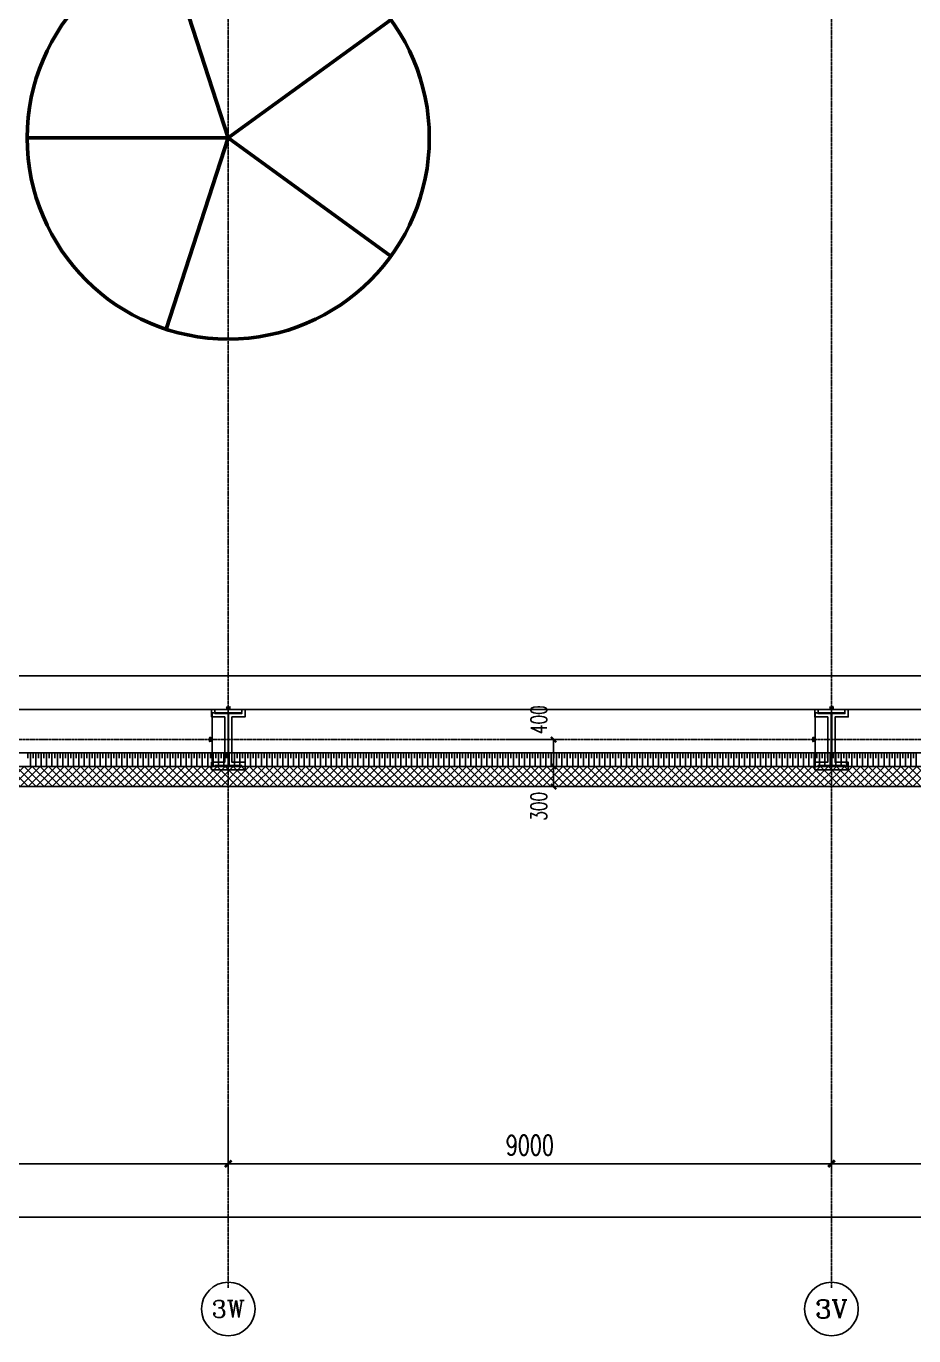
# Model space of a CAD drawing. Extents: x -954573 to 446329, y 489853 to 1226784.
# Drawn here: x -306870 to -293625, y 540024 to 559563 of the extents above; entities that cross this region are included whole.
import ezdxf
from ezdxf.enums import TextEntityAlignment as Align

# ---------------------------------------------------------------- set-up
doc = ezdxf.new("R2010")
doc.units = 0
doc.header["$LTSCALE"] = 10
doc.header["$MEASUREMENT"] = 0
doc.linetypes.add('10平面$0$DOTE', pattern=[2.42, 2, -0.2, 0.02, -0.2])
doc.linetypes.add('10平面$1$DASH', pattern=[0.35, 0.25, -0.1])
doc.layers.get('Defpoints').update_dxf_attribs({"color": 210})
for name, color, linetype in [('10平面$0$99平面图例外参$0$A-HATCH-2', 251, 'Continuous'), ('10平面$0$A-AXIS-D', 8, 'Continuous'), ('10平面$0$A-AXIS-DOTE', 8, '10平面$0$DOTE'), ('10平面$0$A-AXIS-DP', 8, 'Continuous'), ('10平面$0$A-HATCH-2', 8, 'Continuous'), ('10平面$0$A-LIN-V', 8, 'Continuous'), ('10平面$0$A-WINDOW', 8, 'Continuous'), ('10平面$0$AS-COLN', 8, 'Continuous'), ('10平面$0$AS-WALL', 8, 'Continuous'), ('10平面$0$DIM_SYMB', 8, 'Continuous'), ('10平面$0$PUB_HATCH', 8, 'Continuous'), ('10平面$0$PUB_TEXT', 8, 'Continuous'), ('A-LIN-V', 9, 'Continuous')]:
    doc.layers.add(name, color=color, linetype=linetype)
doc.styles.add('10平面$0$_TCH_AXIS', font='COMPLEX', dxfattribs={"bigfont": 'GBCBIG'})
doc.styles.add('10平面$0$_TCH_DIM_T3', font='SIMPLEX', dxfattribs={"width": 0.705882, "bigfont": 'GBCBIG'})
doc.dimstyles.new('10平面$0$_TCH_ARCH&&10', dxfattribs={"dimtxt": 29.75, "dimasz": 10, "dimexe": 10, "dimexo": 10, "dimgap": 12.625, "dimtad": 1, "dimdec": 0, "dimzin": 0, "dimdsep": 46, "dimtxsty": '10平面$0$_TCH_DIM_T3', "dimblk": '10平面$0$_ArchTick', "dimcen": 0.09, "dimclrt": 7, "dimazin": 2, "dimtfac": 1, "dimtdec": 0, "dimtix": 1, "dimtmove": 2, "dimatfit": 3, "dimfxl": 0, "dimtolj": 1, "dimtzin": 0, "dimarcsym": 0})
doc.dimstyles.new('10平面$0$_TCH_ARCH&&100', dxfattribs={"dimtxt": 297.5, "dimasz": 100, "dimexe": 100, "dimexo": 100, "dimgap": 126.25, "dimtad": 1, "dimdec": 0, "dimzin": 0, "dimdsep": 46, "dimtxsty": '10平面$0$_TCH_DIM_T3', "dimblk": '10平面$0$_ArchTick', "dimcen": 0.09, "dimclrt": 7, "dimazin": 2, "dimtfac": 1, "dimtdec": 0, "dimtix": 1, "dimtmove": 2, "dimatfit": 3, "dimfxl": 0, "dimtolj": 1, "dimtzin": 0, "dimarcsym": 0})
doc.dimstyles.new('10平面$0$_TCH_ARCH&&80', dxfattribs={"dimtxt": 238, "dimasz": 80, "dimexe": 80, "dimexo": 80, "dimgap": 101, "dimtad": 1, "dimdec": 0, "dimzin": 0, "dimdsep": 46, "dimtxsty": '10平面$0$_TCH_DIM_T3', "dimblk": '10平面$0$_ArchTick', "dimcen": 0.09, "dimclrt": 7, "dimazin": 2, "dimtfac": 1, "dimtdec": 0, "dimtix": 1, "dimtmove": 2, "dimatfit": 3, "dimfxl": 0, "dimtolj": 1, "dimtzin": 0, "dimarcsym": 0})

# ---------------------------------------------------------------- blocks, each defined once
blk = doc.blocks.new('10平面$0$_ArchTick')
at = {"color": 0, "linetype": 'ByBlock', "const_width": 0.4}
blk.add_lwpolyline([(-0.5, -0.5), (0.5, 0.5)], dxfattribs=at)
blk = doc.blocks.new('*D2940')
at = {"layer": '10平面$0$A-AXIS-D', "color": 0, "lineweight": -2}
for p, q in [((-92118, -261470), (-92118, -262328)), ((-83118, -261470), (-83118, -262328)), ((-92118, -262228), (-83118, -262228))]:
    blk.add_line(p, q, dxfattribs=at)
at = {"layer": 'Defpoints', "color": 0}
for p in [(-92118, -261370), (-83118, -261370), (-83118, -262228)]:
    blk.add_point(p, dxfattribs=at)
at = {"layer": '10平面$0$A-AXIS-D', "color": 0, "lineweight": -2, "xscale": 100, "yscale": 100, "zscale": 100, "rotation": 180}
blk.add_blockref('10平面$0$_ArchTick', (-92118, -262228), dxfattribs=at)
at = {"layer": '10平面$0$A-AXIS-D', "color": 0, "lineweight": -2, "xscale": 100, "yscale": 100, "zscale": 100}
blk.add_blockref('10平面$0$_ArchTick', (-83118, -262228), dxfattribs=at)
at = {"layer": '10平面$0$A-AXIS-D', "color": 7, "insert": (-87618, -261953), "char_height": 297.5, "attachment_point": 5, "style": '10平面$0$_TCH_DIM_T3'}
blk.add_mtext('\\A1;9000', dxfattribs=at)
blk = doc.blocks.new('*D2941')
at = {"layer": '10平面$0$A-AXIS-D', "color": 0, "lineweight": -2}
for p, q in [((-83118, -261470), (-83118, -262328)), ((-74118, -261470), (-74118, -262328)), ((-83118, -262228), (-74118, -262228))]:
    blk.add_line(p, q, dxfattribs=at)
at = {"layer": 'Defpoints', "color": 0}
for p in [(-83118, -261370), (-74118, -261370), (-74118, -262228)]:
    blk.add_point(p, dxfattribs=at)
at = {"layer": '10平面$0$A-AXIS-D', "color": 0, "lineweight": -2, "xscale": 100, "yscale": 100, "zscale": 100, "rotation": 180}
blk.add_blockref('10平面$0$_ArchTick', (-83118, -262228), dxfattribs=at)
at = {"layer": '10平面$0$A-AXIS-D', "color": 0, "lineweight": -2, "xscale": 100, "yscale": 100, "zscale": 100}
blk.add_blockref('10平面$0$_ArchTick', (-74118, -262228), dxfattribs=at)
at = {"layer": '10平面$0$A-AXIS-D', "color": 7, "insert": (-78618, -261953), "char_height": 297.5, "attachment_point": 5, "style": '10平面$0$_TCH_DIM_T3'}
blk.add_mtext('\\A1;9000', dxfattribs=at)
blk = doc.blocks.new('*D2942')
at = {"layer": '10平面$0$A-AXIS-D', "color": 0, "lineweight": -2}
for p, q in [((-74118, -261470), (-74118, -262328)), ((-70118, -261470), (-70118, -262328)), ((-74118, -262228), (-70118, -262228))]:
    blk.add_line(p, q, dxfattribs=at)
at = {"layer": 'Defpoints', "color": 0}
for p in [(-74118, -261370), (-70118, -261370), (-70118, -262228)]:
    blk.add_point(p, dxfattribs=at)
at = {"layer": '10平面$0$A-AXIS-D', "color": 0, "lineweight": -2, "xscale": 100, "yscale": 100, "zscale": 100, "rotation": 180}
blk.add_blockref('10平面$0$_ArchTick', (-74118, -262228), dxfattribs=at)
at = {"layer": '10平面$0$A-AXIS-D', "color": 0, "lineweight": -2, "xscale": 100, "yscale": 100, "zscale": 100}
blk.add_blockref('10平面$0$_ArchTick', (-70118, -262228), dxfattribs=at)
at = {"layer": '10平面$0$A-AXIS-D', "color": 7, "insert": (-72118, -261953), "char_height": 297.5, "attachment_point": 5, "style": '10平面$0$_TCH_DIM_T3'}
blk.add_mtext('\\A1;4000', dxfattribs=at)
blk = doc.blocks.new('*D3086')
at = {"layer": '10平面$0$A-AXIS-D', "color": 0, "lineweight": -2}
for p, q in [((-93018, -261570), (-93018, -263128)), ((92682, -261570), (92682, -263128)), ((-93018, -263028), (92682, -263028))]:
    blk.add_line(p, q, dxfattribs=at)
at = {"layer": 'Defpoints', "color": 0}
for p in [(-93018, -261470), (92682, -261470), (92682, -263028)]:
    blk.add_point(p, dxfattribs=at)
at = {"layer": '10平面$0$A-AXIS-D', "color": 0, "lineweight": -2, "xscale": 100, "yscale": 100, "zscale": 100, "rotation": 180}
blk.add_blockref('10平面$0$_ArchTick', (-93018, -263028), dxfattribs=at)
at = {"layer": '10平面$0$A-AXIS-D', "color": 0, "lineweight": -2, "xscale": 100, "yscale": 100, "zscale": 100}
blk.add_blockref('10平面$0$_ArchTick', (92682, -263028), dxfattribs=at)
at = {"layer": '10平面$0$A-AXIS-D', "color": 7, "insert": (-168, -262753), "char_height": 297.5, "attachment_point": 5, "style": '10平面$0$_TCH_DIM_T3'}
blk.add_mtext('\\A1;185700', dxfattribs=at)
blk = doc.blocks.new('10平面$0$4324324')
at = {"layer": '10平面$0$A-HATCH-2', "linetype": '10平面$1$DASH'}
for p, q in [((-312854.2, 549870), (-138054.2, 549870)), ((-312854.2, 549370), (-138054.2, 549370))]:
    blk.add_line(p, q, dxfattribs=at)
blk = doc.blocks.new('10平面$0$w4324324')
at = {"layer": '10平面$0$A-HATCH-2', "lineweight": 60}
for q in [(-1694760, 686605), (-1697614, 684532), (-1691907, 684532), (-1696524, 681178), (-1692997, 681178)]:
    blk.add_line((-1694760, 683605), q, dxfattribs=at)
blk.add_circle((-1694760, 683605), 3000, dxfattribs=at)
blk = doc.blocks.new('10平面$0$342343')
at = {"layer": '10平面$0$A-LIN-V'}
blk.add_blockref('10平面$0$w4324324', (1030710, 103556), dxfattribs=at)
blk = doc.blocks.new('*D3408')
at = {"layer": '10平面$0$A-AXIS-DP', "color": 0, "lineweight": -2}
for p, q in [((-165054, 621030), (-165054, 621079)), ((-165054, 621069), (-164654, 621069)), ((-164654, 621030), (-164654, 621079))]:
    blk.add_line(p, q, dxfattribs=at)
at = {"layer": 'Defpoints', "color": 0}
for p in [(-165054, 621020), (-164654, 621069), (-164654, 621020)]:
    blk.add_point(p, dxfattribs=at)
at = {"layer": '10平面$0$A-AXIS-DP', "color": 0, "lineweight": -2, "xscale": 10, "yscale": 10, "zscale": 10, "rotation": 180}
blk.add_blockref('10平面$0$_ArchTick', (-165054, 621069), dxfattribs=at)
at = {"layer": '10平面$0$A-AXIS-DP', "color": 0, "lineweight": -2, "xscale": 10, "yscale": 10, "zscale": 10}
blk.add_blockref('10平面$0$_ArchTick', (-164654, 621069), dxfattribs=at)
at = {"layer": '10平面$0$A-AXIS-DP', "color": 7, "insert": (-164854, 621096), "char_height": 29.8, "attachment_point": 5, "style": '10平面$0$_TCH_DIM_T3'}
blk.add_mtext('\\A1;400', dxfattribs=at)
blk = doc.blocks.new('*D3409')
at = {"layer": '10平面$0$A-AXIS-DP', "color": 0, "lineweight": -2}
for p, q in [((-165064, 621020), (-165105, 621020)), ((-165095, 620220), (-165095, 621020)), ((-165064, 620220), (-165105, 620220))]:
    blk.add_line(p, q, dxfattribs=at)
at = {"layer": 'Defpoints', "color": 0}
for p in [(-165095, 621020), (-165054, 621020), (-165054, 620220)]:
    blk.add_point(p, dxfattribs=at)
at = {"layer": '10平面$0$A-AXIS-DP', "color": 0, "lineweight": -2, "xscale": 10, "yscale": 10, "zscale": 10}
for p, rotation in [((-165095, 621020), 90), ((-165095, 620220), 270)]:
    blk.add_blockref('10平面$0$_ArchTick', p, dxfattribs=dict(at, rotation=rotation))
at = {"layer": '10平面$0$A-AXIS-DP', "color": 7, "insert": (-165123, 620620), "char_height": 29.8, "attachment_point": 5, "rotation": 90, "style": '10平面$0$_TCH_DIM_T3'}
blk.add_mtext('\\A1;800', dxfattribs=at)
blk = doc.blocks.new('10平面$0$99平面图例外参$0$$LinePat$填挖边坡')
at = {"color": 0}
for p, q in [((0, 0), (0, -1500)), ((300, 0), (300, -600))]:
    blk.add_line(p, q, dxfattribs=at)
at = {"layer": 'Defpoints', "color": 0}
blk.add_point((600, 0), dxfattribs=at)
blk = doc.blocks.new('10平面$0$34242343243')
at = {"layer": '10平面$0$A-LIN-V'}
blk.add_line((-282054, 548720), (-313254, 548720), dxfattribs=at)
at = {"layer": '10平面$0$99平面图例外参$0$A-HATCH-2', "color": 203, "xscale": -0.1335034007147995, "yscale": 0.1333333333333333, "zscale": 0.1333333333333333, "rotation": 9.563318506210876e-10}
for p in [(-306806, 548720), (-306726, 548720), (-306646, 548720), (-306565, 548720), (-306485, 548720), (-306405, 548720), (-306325, 548720), (-306245, 548720), (-306165, 548720), (-306085, 548720), (-306005, 548720), (-305925, 548720), (-305844, 548720), (-305764, 548720), (-305684, 548720), (-305604, 548720), (-305524, 548720), (-305444, 548720), (-305364, 548720), (-305284, 548720), (-305204, 548720), (-305124, 548720), (-305043, 548720), (-304963, 548720), (-304883, 548720), (-304803, 548720), (-304723, 548720), (-304643, 548720), (-304563, 548720), (-304483, 548720), (-304403, 548720), (-304323, 548720), (-304242, 548720), (-304162, 548720), (-304082, 548720), (-304002, 548720), (-303922, 548720), (-303842, 548720), (-303762, 548720), (-303682, 548720), (-303602, 548720), (-303522, 548720), (-303441, 548720), (-303361, 548720), (-303281, 548720), (-303201, 548720), (-303121, 548720), (-303041, 548720), (-302961, 548720), (-302881, 548720), (-302801, 548720), (-302721, 548720), (-302640, 548720), (-302560, 548720), (-302480, 548720), (-302400, 548720), (-302320, 548720), (-302240, 548720), (-302160, 548720), (-302080, 548720), (-302000, 548720), (-301919, 548720), (-301839, 548720), (-301759, 548720), (-301679, 548720), (-301599, 548720), (-301519, 548720), (-301439, 548720), (-301359, 548720), (-301279, 548720), (-301199, 548720), (-301118, 548720), (-301038, 548720), (-300958, 548720), (-300878, 548720), (-300798, 548720), (-300718, 548720), (-300638, 548720), (-300558, 548720), (-300478, 548720), (-300398, 548720), (-300317, 548720), (-300237, 548720), (-300157, 548720), (-300077, 548720), (-299997, 548720), (-299917, 548720), (-299837, 548720), (-299757, 548720), (-299677, 548720), (-299597, 548720), (-299516, 548720), (-299436, 548720), (-299356, 548720), (-299276, 548720), (-299196, 548720), (-299116, 548720), (-299036, 548720), (-298956, 548720), (-298876, 548720), (-298796, 548720), (-298715, 548720), (-298635, 548720), (-298555, 548720), (-298475, 548720), (-298395, 548720), (-298315, 548720), (-298235, 548720), (-298155, 548720), (-298075, 548720), (-297994, 548720), (-297914, 548720), (-297834, 548720), (-297754, 548720), (-297674, 548720), (-297594, 548720), (-297514, 548720), (-297434, 548720), (-297354, 548720), (-297274, 548720), (-297193, 548720), (-297113, 548720), (-297033, 548720), (-296953, 548720), (-296873, 548720), (-296793, 548720), (-296713, 548720), (-296633, 548720), (-296553, 548720), (-296473, 548720), (-296392, 548720), (-296312, 548720), (-296232, 548720), (-296152, 548720), (-296072, 548720), (-295992, 548720), (-295912, 548720), (-295832, 548720), (-295752, 548720), (-295672, 548720), (-295591, 548720), (-295511, 548720), (-295431, 548720), (-295351, 548720), (-295271, 548720), (-295191, 548720), (-295111, 548720), (-295031, 548720), (-294951, 548720), (-294871, 548720), (-294790, 548720), (-294710, 548720), (-294630, 548720), (-294550, 548720), (-294470, 548720), (-294390, 548720), (-294310, 548720), (-294230, 548720), (-294150, 548720), (-294069, 548720), (-293989, 548720), (-293909, 548720), (-293829, 548720), (-293749, 548720), (-293669, 548720), (-293589, 548720)]:
    blk.add_blockref('10平面$0$99平面图例外参$0$$LinePat$填挖边坡', p, dxfattribs=at)
blk = doc.blocks.new('*D3902')
at = {"layer": '10平面$0$A-AXIS-DP', "color": 0, "lineweight": -2}
for p, q in [((-299694, 548520), (-298920, 548520)), ((-299000, 548220), (-299000, 548520)), ((-299694, 548220), (-298920, 548220))]:
    blk.add_line(p, q, dxfattribs=at)
at = {"layer": 'Defpoints', "color": 0}
for p in [(-299774, 548520), (-299000, 548520), (-299774, 548220)]:
    blk.add_point(p, dxfattribs=at)
at = {"layer": '10平面$0$A-AXIS-DP', "color": 0, "lineweight": -2, "xscale": 80, "yscale": 80, "zscale": 80}
for p, rotation in [((-299000, 548520), 90), ((-299000, 548220), 270)]:
    blk.add_blockref('10平面$0$_ArchTick', p, dxfattribs=dict(at, rotation=rotation))
at = {"layer": '10平面$0$A-AXIS-DP', "color": 7, "insert": (-299220, 547924), "char_height": 238, "attachment_point": 5, "rotation": 90, "style": '10平面$0$_TCH_DIM_T3'}
blk.add_mtext('\\A1;300', dxfattribs=at)
blk = doc.blocks.new('*D3903')
at = {"layer": '10平面$0$A-AXIS-DP', "color": 0, "lineweight": -2}
for p, q in [((-299694, 548920), (-298920, 548920)), ((-299000, 548520), (-299000, 548920)), ((-299694, 548520), (-298920, 548520))]:
    blk.add_line(p, q, dxfattribs=at)
at = {"layer": 'Defpoints', "color": 0}
for p in [(-299774, 548920), (-299000, 548920), (-299774, 548520)]:
    blk.add_point(p, dxfattribs=at)
at = {"layer": '10平面$0$A-AXIS-DP', "color": 0, "lineweight": -2, "xscale": 80, "yscale": 80, "zscale": 80}
for p, rotation in [((-299000, 548920), 90), ((-299000, 548520), 270)]:
    blk.add_blockref('10平面$0$_ArchTick', p, dxfattribs=dict(at, rotation=rotation))
at = {"layer": '10平面$0$A-AXIS-DP', "color": 7, "insert": (-299220, 549216), "char_height": 238, "attachment_point": 5, "rotation": 90, "style": '10平面$0$_TCH_DIM_T3'}
blk.add_mtext('\\A1;400', dxfattribs=at)
blk = doc.blocks.new('10平面$0$dote')
at = {"layer": '10平面$0$A-AXIS-D'}
for centre in [(-83117.8, -264396), (-74117.8, -264396)]:
    blk.add_circle(centre, 400, dxfattribs=at)
at = {"layer": '10平面$0$A-AXIS-DOTE', "ltscale": 2}
for p, q in [((-83117.8, -264080), (-83117.8, -178596)), ((-74117.8, -264080), (-74117.8, -178596)), ((98696.4, -255900), (-97273.6, -255900))]:
    blk.add_line(p, q, dxfattribs=at)
at = {"layer": '10平面$0$PUB_TEXT', "style": '10平面$0$_TCH_AXIS'}
for s, height, p, p2 in [('3W', 255.29, (-83367, -264523.7), (-82868.6, -264523.7)), ('3V', 276.42, (-74361.3, -264534.2), (-73874.3, -264534.2))]:
    blk.add_text(s, height=height, dxfattribs=at).set_placement(p, p2, align=Align.FIT)
at = {"layer": '10平面$0$A-AXIS-D'}
for base, p1, p2, picture, middle in [((-83117.8, -262227.8), (-92117.8, -261369.8), (-83117.8, -261369.8), '*D2940', (-87617.8, -261952.8)), ((-74117.8, -262227.8), (-83117.8, -261369.8), (-74117.8, -261369.8), '*D2941', (-78617.8, -261952.8)), ((-70117.8, -262227.8), (-74117.8, -261369.8), (-70117.8, -261369.8), '*D2942', (-72117.8, -261952.8)), ((92682.2, -263027.8), (-93017.8, -261469.8), (92682.2, -261469.8), '*D3086', (-167.8, -262752.8))]:
    dim = blk.add_linear_dim(base=base, p1=p1, p2=p2, angle=0, dimstyle='10平面$0$_TCH_ARCH&&100', override={"dimgap": 0}, dxfattribs=at)
    dim.commit()
    dim.dimension.update_dxf_attribs({"geometry": picture, "text_midpoint": middle, "dimtype": 129})
blk = doc.blocks.new('10平面$0$w42343243')
at = {"layer": '10平面$0$A-HATCH-2'}
blk.add_lwpolyline([(-165104.2, 621070), (-164604.2, 621070), (-164604.2, 620958), (-164800.2, 620958), (-164800.2, 620282), (-164604.2, 620282), (-164604.2, 620170), (-165104.2, 620170), (-165104.2, 620282), (-164908.2, 620282), (-164908.2, 620958), (-165104.2, 620958)], close=True, dxfattribs=at)
at = {"layer": '10平面$0$AS-COLN', "color": 3}
blk.add_lwpolyline([(-165054.2, 621020), (-164654.2, 621020), (-164654.2, 621008), (-164850.2, 621008), (-164850.2, 620232), (-164654.2, 620232), (-164654.2, 620220), (-165054.2, 620220), (-165054.2, 620232), (-164858.2, 620232), (-164858.2, 621008), (-165054.2, 621008)], close=True, dxfattribs=at)
at = {"layer": '10平面$0$A-AXIS-DP'}
for p1, p2, distance, picture, middle in [((-165054.2, 620220), (-165054.2, 621020), 41.2, '*D3409', (-165122.9, 620620)), ((-165054.2, 621020), (-164654.2, 621020), 48.8, '*D3408', (-164854.2, 621096.2))]:
    dim = blk.add_aligned_dim(p1=p1, p2=p2, distance=distance, dimstyle='10平面$0$_TCH_ARCH&&10', dxfattribs=at)
    dim.commit()
    dim.dimension.update_dxf_attribs({"geometry": picture, "text_midpoint": middle})
blk = doc.blocks.new('10平面$0$42343')
at = {"layer": '10平面$0$A-WINDOW'}
for p in [(-139000, -71700), (-130000, -71700)]:
    blk.add_blockref('10平面$0$w42343243', p, dxfattribs=at)
blk = doc.blocks.new('10平面')
at = {"layer": '10平面$0$PUB_HATCH'}
h = blk.add_hatch(dxfattribs=at)
h.set_pattern_fill('多孔材料', color=256, scale=30, style=0)
h.set_pattern_definition([(45, (60, 0), (-60.000061, 60.000061), []), (135, (60, 0), (-60.000061, -60.000061), [])])
h.paths.add_polyline_path([(-281154.2, 548219.9), (-281454.2, 548519.9), (-313454.2, 548519.9), (-313754.2, 548219.9)])
at = {"layer": '10平面$0$AS-WALL'}
for p, q in [((-281454.2, 548519.9), (-313454.2, 548519.9)), ((-281154.2, 548219.9), (-313754.2, 548219.9))]:
    blk.add_line(p, q, dxfattribs=at)
at = {"layer": '10平面$0$A-LIN-V', "rotation": 90}
blk.add_blockref('10平面$0$342343', (483306.5, 1221945), dxfattribs=at)
at = {"layer": '10平面$0$A-WINDOW'}
for name in ['10平面$0$42343', '10平面$0$4324324']:
    blk.add_blockref(name, (0, 0), dxfattribs=at)
at = {"layer": '10平面$0$AS-WALL'}
blk.add_blockref('10平面$0$dote', (-220736.4, 804820), dxfattribs=at)
at = {"layer": '10平面$0$DIM_SYMB'}
blk.add_blockref('10平面$0$34242343243', (0, 0), dxfattribs=at)
at = {"layer": '10平面$0$A-AXIS-DP'}
for base, p1, p2, picture, middle in [((-299000, 548920), (-299774.2, 548519.9), (-299774.2, 548920), '*D3903', (-299220, 549216)), ((-299000, 548519.9), (-299774.2, 548219.9), (-299774.2, 548519.9), '*D3902', (-299220, 547923.9))]:
    dim = blk.add_linear_dim(base=base, p1=p1, p2=p2, angle=90, dimstyle='10平面$0$_TCH_ARCH&&80', dxfattribs=at)
    dim.commit()
    dim.dimension.update_dxf_attribs({"geometry": picture, "text_midpoint": middle, "dimtype": 129})

msp = doc.modelspace()

# ---------------------------------------------------------------- block references
at = {"layer": 'A-LIN-V'}
msp.add_blockref('10平面', (0, 0), dxfattribs=at)

doc.saveas('drawing.dxf')
